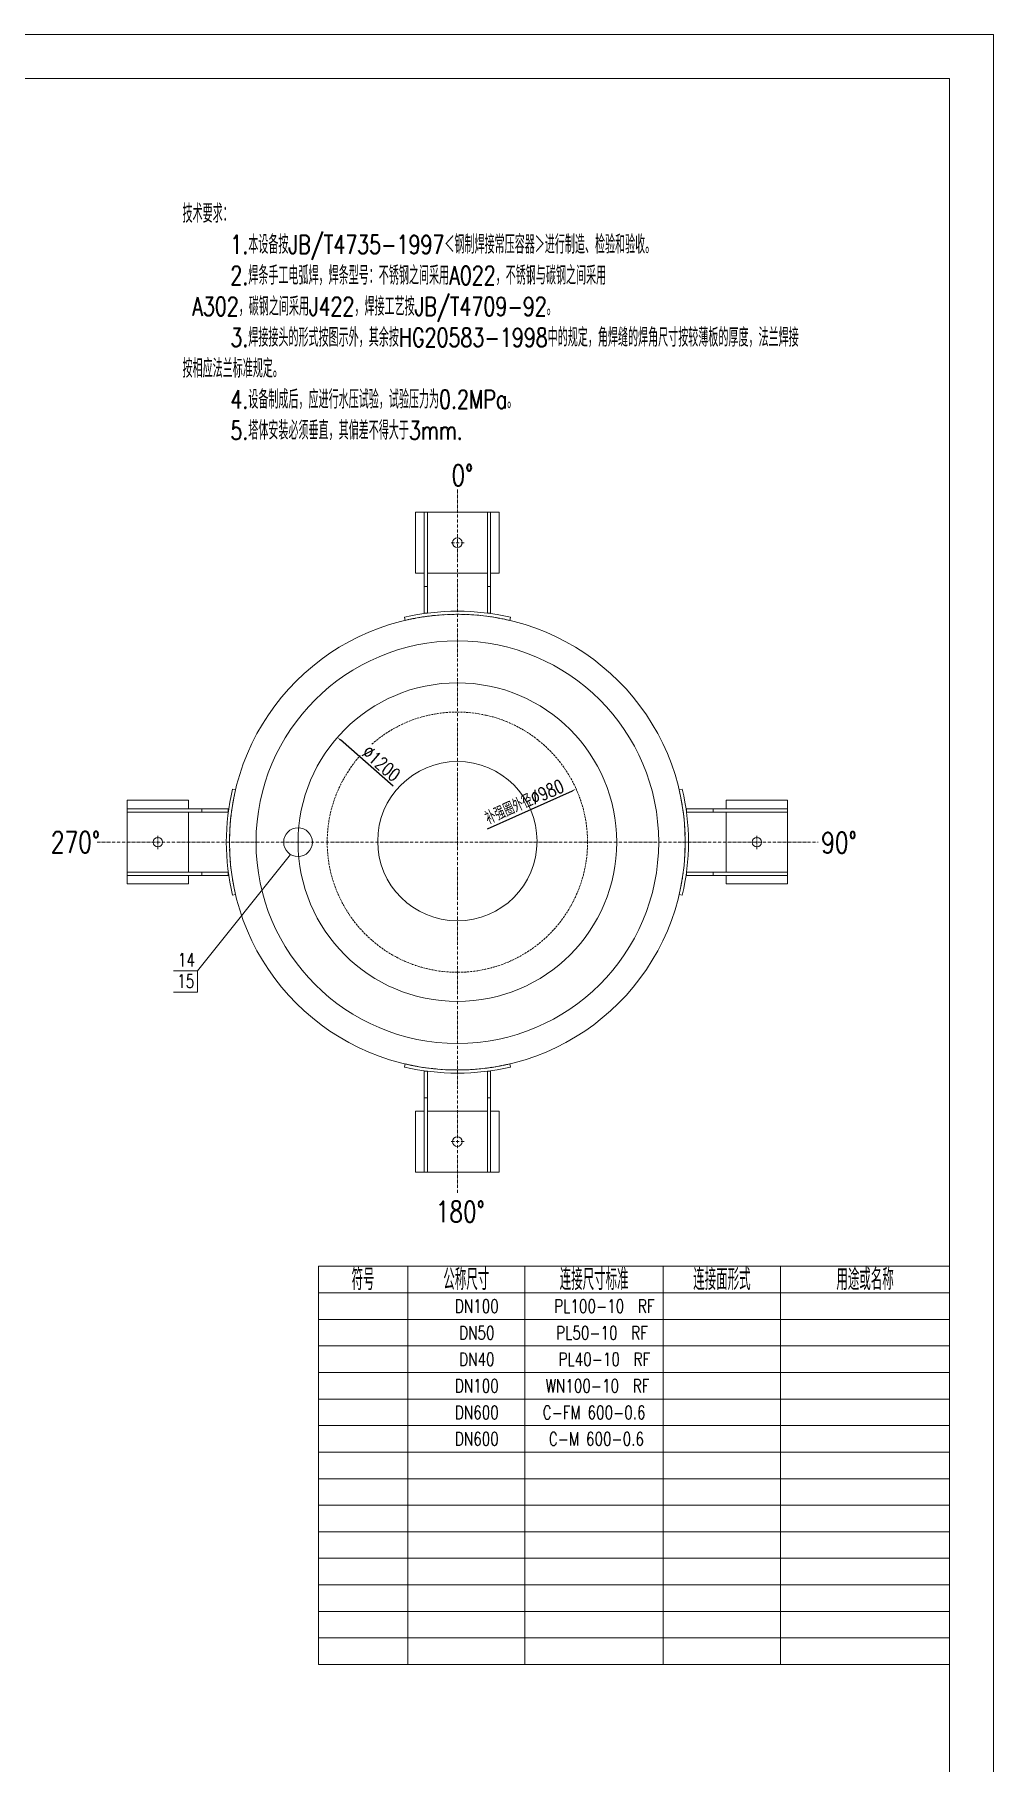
# Model space of a CAD drawing. Header units: millimetres. Extents: x 53862 to 60792, y 29949 to 39750.
# Drawn here: x 57182 to 60792, y 33243 to 39750 of the extents above; entities that cross this region are included whole.
import ezdxf

# ---------------------------------------------------------------- set-up
doc = ezdxf.new("R2010")
doc.units = ezdxf.units.MM
for name, pattern in [('ACAD_ISO02W100', [11, 8, -3]), ('ACAD_ISO10W100', [18.7, 12, -3, 0.7, -3]), ('ACAD_ISO12W100', [22.4, 12, -3, 0.7, -3, 0.7, -3])]:
    doc.linetypes.add(name, pattern=pattern)
for name, color, linetype, lineweight in [('中心线', 1, 'ACAD_ISO10W100', 18), ('双点划线', 3, 'ACAD_ISO12W100', 18), ('标注', 7, 'Continuous', 18), ('细实线', 7, 'Continuous', 18), ('虚线', 6, 'ACAD_ISO02W100', 18)]:
    doc.layers.add(name, color=color, linetype=linetype, lineweight=lineweight)
doc.styles.add('25', font='simplex.shx', dxfattribs={"width": 0.75, "height": 25, "bigfont": 'gbcbig.shx'})
doc.styles.add('50', font='simplex.shx', dxfattribs={"width": 0.75, "height": 50, "bigfont": 'gbcbig.shx'})
doc.styles.add('80', font='simplex.shx', dxfattribs={"width": 0.75, "height": 80, "bigfont": 'gbcbig.shx'})
doc.dimstyles.new('50', dxfattribs={"dimtxt": 50, "dimasz": 15, "dimexe": 10, "dimexo": 1, "dimgap": 10, "dimtad": 1, "dimdec": 0, "dimdsep": 46, "dimtxsty": '50', "dimcen": 5, "dimadec": 0, "dimazin": 0, "dimtfac": 1, "dimtdec": 0, "dimtmove": 0, "dimatfit": 3, "dimfxl": 1, "dimtfill": 1, "dimarcsym": 1})

# ---------------------------------------------------------------- blocks, each defined once
blk = doc.blocks.new('*D32')
at = {"layer": 'Defpoints', "color": 0}
for p in [(58321.9, 37103.1), (59225.6, 36313.6)]:
    blk.add_point(p, dxfattribs=at)
at = {"layer": '标注', "color": 0, "lineweight": -2}
blk.add_line((58531.9, 36919.6), (58333.2, 37093.3), dxfattribs=at)
at = {"layer": '标注', "color": 0}
blk.add_solid([(58334.8, 37095.1), (58331.5, 37091.4), (58321.9, 37103.1)], dxfattribs=at)
at = {"layer": '标注', "color": 0, "insert": (58487.6, 37004.8), "char_height": 50, "attachment_point": 5, "rotation": 318.8574, "style": '50', "bg_fill": 3, "box_fill_scale": 1.1, "bg_fill_color": 256, "bg_fill_true_color": 13158600, "bg_fill_transparency": 232516}
blk.add_mtext('∅1200', dxfattribs=at)
blk = doc.blocks.new('*D33')
at = {"layer": 'Defpoints', "color": 0}
for p in [(59221, 36908.4), (58326.4, 36508.4)]:
    blk.add_point(p, dxfattribs=at)
at = {"layer": '标注', "color": 0, "lineweight": -2}
blk.add_line((58887.1, 36759.1), (59207.3, 36902.2), dxfattribs=at)
at = {"layer": '标注', "color": 0}
blk.add_solid([(59206.3, 36904.5), (59208.4, 36900), (59221, 36908.4)], dxfattribs=at)
at = {"layer": '标注', "color": 0, "insert": (59026.1, 36859.5), "char_height": 50, "attachment_point": 5, "rotation": 24.09036, "style": '50', "bg_fill": 3, "box_fill_scale": 1.1, "bg_fill_color": 256, "bg_fill_true_color": 13158600, "bg_fill_transparency": 232516}
blk.add_mtext('补强圈外径%%C980', dxfattribs=at)
blk = doc.blocks.new('HGCAD#HGTFTK~A4Z~HGCAD图框')
at = {"layer": '细实线', "color": 7}
blk.add_lwpolyline([(5, -5), (-205, -5), (-205, 292), (5, 292)], close=True, dxfattribs=at)
at = {"layer": '细实线', "color": 2}
blk.add_lwpolyline([(0, 0), (-180, 0), (-180, 287), (0, 287)], close=True, dxfattribs=at)

msp = doc.modelspace()

# ---------------------------------------------------------------- linework, layer by layer
at = {"layer": '中心线'}
for p, q in [((58773.7, 38036), (58773.7, 35387.8)), ((57417.7, 36708.4), (60132.6, 36708.4))]:
    msp.add_line(p, q, dxfattribs=at)
for start, end in [(76.73709, 103.26291), (166.73709, 193.26291), (346.73709, 13.26291), (256.73709, 283.26291)]:
    msp.add_arc((58773.7, 36708.4), 858, start, end, dxfattribs=at)
at = {"layer": '标注'}
for p, q in [((58145.3, 36662.5), (57795.3, 36223.9)), ((57795.3, 36223.9), (57704.8, 36223.9)), ((57795.3, 36223.9), (57795.3, 36143.3)), ((57795.3, 36143.3), (57704.8, 36143.3))]:
    msp.add_line(p, q, dxfattribs=at)
at = {"layer": '细实线'}
for p, q in [((58931.2, 37951), (58616.2, 37951)), ((58616.2, 37951), (58616.2, 37721)), ((58648.7, 37951), (58648.7, 37571)), ((58660.7, 37951), (58660.7, 37571)), ((58886.7, 37951), (58886.7, 37571)), ((58898.7, 37951), (58898.7, 37571)), ((58931.2, 37951), (58931.2, 37721)), ((58616.2, 37721), (58648.7, 37721)), ((58886.7, 37721), (58660.7, 37721)), ((58931.2, 37721), (58898.7, 37721)), ((58660.7, 37671), (58648.7, 37671)), ((58886.7, 37671), (58898.7, 37671)), ((58574.1, 37555.2), (58576.9, 37543.5)), ((58660.7, 37571), (58648.7, 37571)), ((58886.7, 37571), (58898.7, 37571)), ((58973.3, 37555.2), (58970.6, 37543.5)), ((57926.9, 36908), (57938.6, 36905.2)), ((59620.5, 36908), (59608.8, 36905.2)), ((57531.1, 36550.9), (57531.1, 36865.9)), ((57531.1, 36865.9), (57761.1, 36865.9)), ((57531.1, 36833.4), (57911.1, 36833.4)), ((57761.1, 36865.9), (57761.1, 36833.4)), ((57811.1, 36821.4), (57811.1, 36833.4)), ((57911.1, 36821.4), (57911.1, 36833.4)), ((60016.3, 36833.4), (59636.3, 36833.4)), ((59636.3, 36821.4), (59636.3, 36833.4)), ((59736.3, 36821.4), (59736.3, 36833.4)), ((60016.3, 36865.9), (59786.3, 36865.9)), ((59786.3, 36865.9), (59786.3, 36833.4)), ((60016.3, 36550.9), (60016.3, 36865.9)), ((57531.1, 36821.4), (57911.1, 36821.4)), ((57761.1, 36595.4), (57761.1, 36821.4)), ((60016.3, 36821.4), (59636.3, 36821.4)), ((59786.3, 36595.4), (59786.3, 36821.4)), ((57531.1, 36595.4), (57911.1, 36595.4)), ((57531.1, 36583.4), (57911.1, 36583.4)), ((57761.1, 36550.9), (57761.1, 36583.4)), ((57811.1, 36595.4), (57811.1, 36583.4)), ((57911.1, 36595.4), (57911.1, 36583.4)), ((60016.3, 36595.4), (59636.3, 36595.4)), ((59636.3, 36595.4), (59636.3, 36583.4)), ((60016.3, 36583.4), (59636.3, 36583.4)), ((59736.3, 36595.4), (59736.3, 36583.4)), ((59786.3, 36550.9), (59786.3, 36583.4)), ((57531.1, 36550.9), (57761.1, 36550.9)), ((57926.9, 36508.8), (57938.6, 36511.5)), ((59620.5, 36508.8), (59608.8, 36511.5)), ((60016.3, 36550.9), (59786.3, 36550.9)), ((58574.1, 35861.6), (58576.9, 35873.2)), ((58973.3, 35861.6), (58970.6, 35873.2)), ((58648.7, 35465.7), (58648.7, 35845.7)), ((58660.7, 35845.7), (58648.7, 35845.7)), ((58660.7, 35465.7), (58660.7, 35845.7)), ((58886.7, 35465.7), (58886.7, 35845.7)), ((58886.7, 35845.7), (58898.7, 35845.7)), ((58898.7, 35465.7), (58898.7, 35845.7)), ((58660.7, 35745.7), (58648.7, 35745.7)), ((58886.7, 35745.7), (58898.7, 35745.7)), ((58616.2, 35465.7), (58616.2, 35695.7)), ((58616.2, 35695.7), (58648.7, 35695.7)), ((58886.7, 35695.7), (58660.7, 35695.7)), ((58931.2, 35695.7), (58898.7, 35695.7)), ((58931.2, 35465.7), (58931.2, 35695.7)), ((58931.2, 35465.7), (58616.2, 35465.7)), ((60627, 35111.3), (58251, 35111.3)), ((58251, 35111.3), (58251, 33611.3)), ((58586.7, 35111.3), (58586.7, 33611.3)), ((59028, 33611.3), (59028, 35111.3)), ((59549, 35111.3), (59549, 33611.3)), ((59990.4, 33611.3), (59990.4, 35111.3)), ((60627, 35011.3), (58251, 35011.3)), ((60627, 34911.3), (58251, 34911.3)), ((60627, 34811.3), (58251, 34811.3)), ((60627, 34711.3), (58251, 34711.3)), ((60627, 34611.3), (58251, 34611.3)), ((60627, 34511.3), (58251, 34511.3)), ((60627, 34411.3), (58251, 34411.3)), ((60627, 34311.3), (58251, 34311.3)), ((60627, 34211.3), (58251, 34211.3)), ((60627, 34111.3), (58251, 34111.3)), ((60627, 34011.3), (58251, 34011.3)), ((60627, 33911.3), (58251, 33911.3)), ((60627, 33811.3), (58251, 33811.3)), ((60627, 33711.3), (58251, 33711.3)), ((60627, 33611.3), (58251, 33611.3))]:
    msp.add_line(p, q, dxfattribs=at)
at = {"layer": '细实线', "color": 1, "linetype": 'ACAD_ISO10W100'}
for p, q in [((58799.7, 37836), (58747.7, 37836)), ((57646.1, 36682.4), (57646.1, 36734.4)), ((59901.3, 36682.4), (59901.3, 36734.4)), ((58799.7, 35580.7), (58747.7, 35580.7))]:
    msp.add_line(p, q, dxfattribs=at)
at = {"layer": '细实线'}
for centre, radius in [((58773.7, 37836), 18), ((58773.7, 36708.4), 858), ((58773.7, 36708.4), 758), ((58773.7, 36708.4), 600), ((57646.1, 36708.4), 18), ((58173.7, 36708.4), 54), ((59901.3, 36708.4), 18), ((58773.7, 35580.7), 18)]:
    msp.add_circle(centre, radius, dxfattribs=at)
for start, end in [(76.73709, 103.26291), (166.73709, 193.26291), (346.73709, 13.26291), (256.73709, 283.26291)]:
    msp.add_arc((58773.7, 36708.4), 870, start, end, dxfattribs=at)
at = {"layer": '虚线'}
msp.add_circle((58773.7, 36708.4), 490, dxfattribs=at)

# ---------------------------------------------------------------- texts
at = {"layer": '标注', "color": 2, "char_height": 80, "width": 604, "attachment_point": 1, "style": '50'}
for s, insert in [('0%%D', (58751.3, 38130)), ('270%%D', (57243.4, 36748.7)), ('90%%D', (60143.7, 36746.5)), ('180%%D', (58692, 35356.7))]:
    msp.add_mtext(s, dxfattribs=dict(at, insert=insert))
at = {"layer": '标注', "char_height": 50, "attachment_point": 5, "style": '50'}
for s, insert, width in [(' 14', (57740.8, 36265.3), 102.374), (' 15', (57738.1, 36185.3), 102.374), ('   DN100 ', (58808.4, 34960.8), 439.06), ('   PL100-10  RF', (59288.5, 34960.8), 521.048), ('   DN50', (58808.4, 34860.8), 439.06), ('   PL50-10  RF', (59279.7, 34860.8), 521.048), ('   DN40 ', (58808.4, 34760.8), 439.06), ('   PL40-10  RF', (59288.5, 34760.8), 521.048), ('   DN100 ', (58808.4, 34660.8), 439.06), (' WN100-10  RF', (59288.5, 34660.8), 521.048), ('   DN600 ', (58808.4, 34560.8), 439.06), ('C-FM 600-0.6  ', (59288.5, 34560.8), 521.048), ('   DN600 ', (58808.4, 34460.8), 439.06), ('C-M 600-0.6  ', (59297.2, 34460.8), 521.048)]:
    msp.add_mtext(s, dxfattribs=dict(at, insert=insert, width=width))
at = {"layer": '细实线'}
for s, insert, char_height, width, attachment_point, style in [('{\\H2.8x;技术要求：\\P     1.本设备按JB/T4735-1997＜钢制焊接常压容器＞进行制造、检验和验收。\\P     2.焊条手工电弧焊，焊条型号：不锈钢之间采用A022，不锈钢与碳钢之间采用\\P A302，碳钢之间采用J422，焊接工艺按JB/T4709-92。\\P     3.焊接接头的形式按图示外，其余按HG20583-1998中的规定，角焊缝的焊角尺寸按较薄板的厚度，法兰焊接按相应法兰标准规定。\\P     4.设备制成后，应进行水压试验，试验压力为0.2MPa。\\P     5.塔体安装必须垂直，其偏差不得大于\\C1;3\\C256;mm.\\P}     ', (57739, 39111.1), 25, 2324.25, 1, '25'), ('符号', (58418.8, 35061.3), 80, 335.744, 5, '80'), ('公称尺寸', (58807.3, 35061.3), 80, 441.248, 5, '80'), ('连接尺寸标准', (59288.5, 35061.3), 80, 521.048, 5, '80'), ('连接面形式', (59769.7, 35061.3), 80, 441.406, 5, '80'), ('用途或名称', (60308.7, 35061.3), 80, 636.554, 5, '80')]:
    msp.add_mtext(s, dxfattribs=dict(at, insert=insert, char_height=char_height, width=width, attachment_point=attachment_point, style=style))

# ---------------------------------------------------------------- next in the draw order: dimensions: what is measured, and where the dimension line sits
at = {"layer": '标注'}
dim = msp.add_diameter_dim_2p(p1=(59225.6, 36313.6), p2=(58321.9, 37103.1), dimstyle='50', dxfattribs=at)
dim.commit()
dim.dimension.update_dxf_attribs({"geometry": '*D32', "text_midpoint": (58464.6, 36978.4), "dimtype": 163})

# ---------------------------------------------------------------- next in the draw order: dimensions: what is measured, and where the dimension line sits
dim = msp.add_diameter_dim_2p(p1=(58326.4, 36508.4), p2=(59221, 36908.4), text='补强圈外径%%C980', dimstyle='50', dxfattribs=at)
dim.commit()
dim.dimension.update_dxf_attribs({"geometry": '*D33', "text_midpoint": (59040.4, 36827.6), "dimtype": 163})

# ---------------------------------------------------------------- next in the draw order: linework, layer by layer
at = {"layer": '细实线'}
msp.add_circle((58773.7, 36711.9), 300, dxfattribs=at)

# ---------------------------------------------------------------- next in the draw order: block references
at = {"layer": '双点划线', "xscale": 33, "yscale": 33, "zscale": 33}
msp.add_blockref('HGCAD#HGTFTK~A4Z~HGCAD图框', (60627, 30113.8), dxfattribs=at)

doc.saveas('drawing.dxf')
